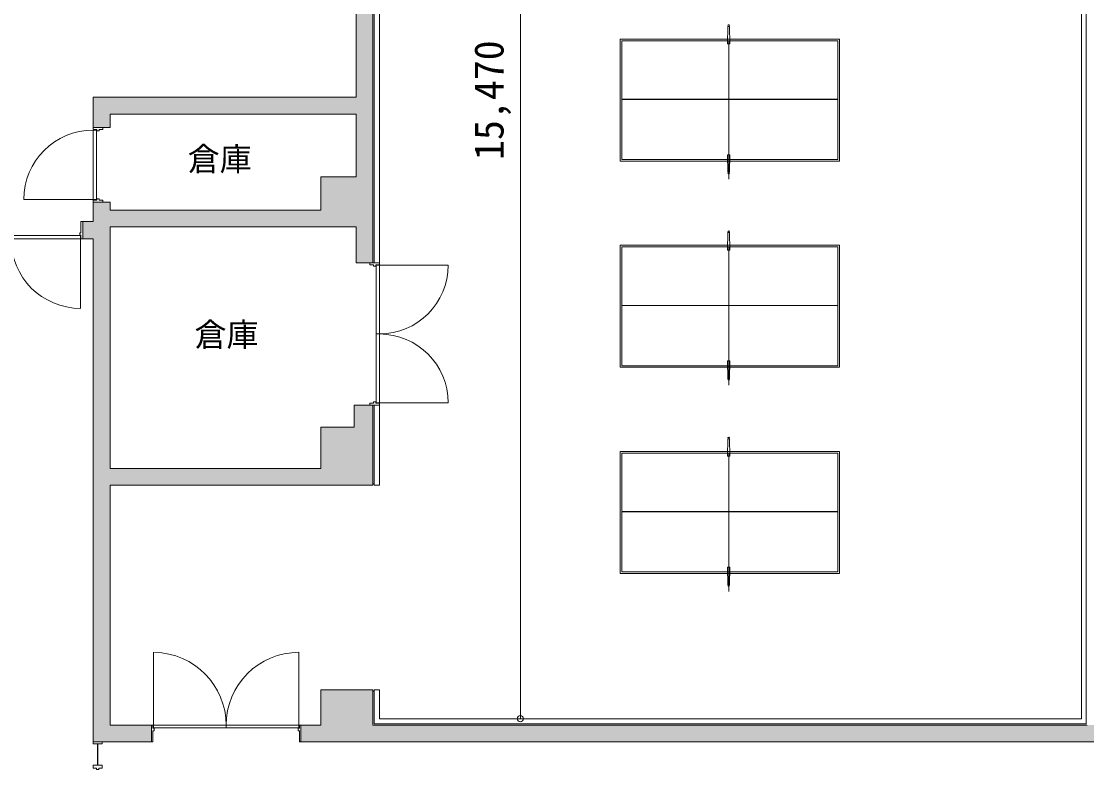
# Model space of a CAD drawing. Units: millimetres at full size, sheet at 1:200; details may follow other scales. Extents: x -41541 to 42058, y -39868 to 8614.
# Drawn here: x -2726 to 10588, y -8194 to 1113 of the extents above; entities that cross this region are included whole.
import ezdxf
from ezdxf.enums import TextEntityAlignment as Align

# ---------------------------------------------------------------- set-up
doc = ezdxf.new("R2010")
doc.units = ezdxf.units.MM
doc.header["$LTSCALE"] = 200
doc.header["$PDMODE"] = 32
doc.header["$PDSIZE"] = 80
for name, color, linetype, lineweight in [('0-1_躯体', 7, 'Continuous', 9), ('0-2_建具', 7, 'Continuous', 9), ('0-6_寸法', 4, 'Continuous', 5), ('0-8_備品', 7, 'Continuous', 9)]:
    doc.layers.add(name, color=color, linetype=linetype, lineweight=lineweight)
doc.layers.add('0-4_室名', color=7, linetype='Continuous')
doc.styles.add('ＭＳ ゴシック', font='')
doc.styles.add('ＭＳ Ｐゴシック', font='')
doc.styles.get('ＭＳ ゴシック').set_extended_font_data('MS Gothic')
doc.styles.get('ＭＳ Ｐゴシック').set_extended_font_data('MS PGothic')

msp = doc.modelspace()

# ---------------------------------------------------------------- linework, layer by layer
at = {"layer": '0-1_躯体'}
for p, q in [((1668.9, -1906.2), (1668.9, 7933.8)), ((1683.9, -1906.2), (1683.9, 7933.8)), ((1748.9, -1906.2), (1748.9, 7933.8)), ((10524.4, -7606.2), (10524.4, 7933.8)), ((10580.4, -7671.2), (10580.4, 7933.8)), ((1458.9, 163.8), (1458.9, 1583.8)), ((-1826.1, 163.8), (1458.9, 163.8)), ((-1826.1, -216.2), (-1826.1, 163.8)), ((-1616.1, -46.2), (1458.9, -46.2)), ((-1616.1, -216.2), (-1616.1, -46.2)), ((1458.9, -831.2), (1458.9, -46.2)), ((-1826.1, -216.2), (-1616.1, -216.2)), ((1018.9, -831.2), (1018.9, -1246.2)), ((1458.9, -831.2), (1018.9, -831.2)), ((-1826.1, -1146.2), (-1616.1, -1146.2)), ((-1826.1, -1391.2), (-1826.1, -1146.2)), ((-1955.7, -1391.2), (-1955.7, -1606.2)), ((-1826.1, -1391.2), (-1955.7, -1391.2)), ((-1616.1, -4476.2), (-1616.1, -1456.2)), ((-1616.1, -1456.2), (1458.9, -1456.2)), ((1458.9, -1906.2), (1458.9, -1456.2)), ((-1955.7, -1606.2), (-1826.1, -1606.2)), ((-1826.1, -7896.2), (-1826.1, -1606.2)), ((1748.9, -1906.2), (1458.9, -1906.2)), ((1433.9, -3686.2), (1748.9, -3686.2)), ((1433.9, -3686.2), (1433.9, -3961.2)), ((1668.9, -3686.2), (1668.9, -4686.2)), ((1683.9, -4686.2), (1683.9, -3686.2)), ((1748.9, -3686.2), (1748.9, -4686.2)), ((1433.9, -3961.2), (1018.9, -3961.2)), ((1018.9, -3961.2), (1018.9, -4476.2)), ((1018.9, -4476.2), (-1616.1, -4476.2)), ((1668.9, -4686.2), (-1616.1, -4686.2)), ((-1616.1, -7686.2), (-1616.1, -4686.2)), ((1668.9, -4671.2), (1683.9, -4671.2)), ((1683.9, -4686.2), (1748.9, -4686.2)), ((1018.9, -7246.2), (1018.9, -7686.2)), ((1668.9, -7246.2), (1018.9, -7246.2)), ((1668.9, -7246.2), (1668.9, -7686.2)), ((1668.9, -7261.2), (1683.9, -7261.2)), ((1683.9, -7246.2), (1748.9, -7246.2)), ((1683.9, -7246.2), (1683.9, -7671.2)), ((1748.9, -7246.2), (1748.9, -7606.2)), ((-1101.1, -7686.2), (-1616.1, -7686.2)), ((-1101.1, -7686.2), (-1101.1, -7896.2)), ((1018.9, -7686.2), (768.9, -7686.2)), ((10595.4, -7686.2), (1668.9, -7686.2)), ((10580.4, -7671.2), (1683.9, -7671.2)), ((10524.4, -7606.2), (1748.9, -7606.2)), ((-1716.1, -7896.2), (-1826.1, -7896.2)), ((-1826.1, -7896.2), (-1101.1, -7896.2)), ((1604, -7896.2), (1053.9, -7896.2))]:
    msp.add_line(p, q, dxfattribs=at)
for points in [[(1018.9, -1246.2), (-1616.1, -1246.2), (-1616.1, -1146.2)], [(768.9, -7686.2), (768.9, -7896.2), (17563.9, -7896.2)]]:
    msp.add_lwpolyline(points, dxfattribs=at)
at = {"layer": '0-1_躯体', "color": 9}
for points in [[(1458.9, 7933.8), (1458.9, -1906.2), (1668.9, 7933.8), (1668.9, -1906.2)], [(-1826.1, 163.8), (-1826.1, -216.2), (-1616.1, 163.8), (-1616.1, -216.2)], [(-1826.1, 163.8), (-1826.1, -46.2), (1458.9, 163.8), (1458.9, -46.2)], [(1018.9, -831.2), (1018.9, -1456.2), (1458.9, -831.2), (1458.9, -1456.2)], [(-1826.1, -1146.2), (-1826.1, -7686.2), (-1616.1, -1146.2), (-1616.1, -7686.2)], [(-1616.1, -1246.2), (-1616.1, -1456.2), (1433.9, -1246.2), (1433.9, -1456.2)], [(-1955.7, -1391.2), (-1955.7, -1606.2), (-1826.1, -1391.2), (-1826.1, -1606.2)], [(1433.9, -3686.2), (1433.9, -3961.2), (1668.9, -3686.2), (1668.9, -3961.2)], [(1018.9, -3961.2), (1018.9, -4476.2), (1668.9, -3961.2), (1668.9, -4476.2)], [(-1616.1, -4476.2), (-1616.1, -4686.2), (1668.9, -4476.2), (1668.9, -4686.2)], [(1018.9, -7246.2), (1018.9, -7686.2), (1668.9, -7246.2), (1668.9, -7686.2)], [(-1826.1, -7896.2), (-1101.1, -7896.2), (-1826.1, -7686.2), (-1101.1, -7686.2)], [(768.9, -7686.2), (768.9, -7896.2), (17563.9, -7686.2), (17563.9, -7896.2)]]:
    msp.add_solid(points, dxfattribs=at)
at = {"layer": '0-2_建具'}
for p, q in [((-1826.1, -216.2), (-1706.1, -216.2)), ((-1786.1, -246.2), (-1786.1, -1116.2)), ((-1826.1, -1116.2), (-1786.1, -1116.2)), ((-1826.1, -1146.2), (-1706.1, -1146.2)), ((-1955.7, -1391.2), (-1955.7, -1606.2)), ((-1985.7, -1566.2), (-2855.7, -1566.2)), ((-1995.7, -1566.2), (-1980.7, -1566.2)), ((-1985.7, -1566.2), (-1985.7, -1606.2)), ((-2855.7, -1606.2), (-1985.7, -1606.2)), ((-1980.7, -1606.2), (-1955.7, -1606.2)), ((1708.9, -1936.2), (1708.9, -1946.2)), ((1748.9, -1936.2), (1708.9, -1936.2)), ((1708.9, -3656.2), (1708.9, -1942.5)), ((1748.9, -1936.2), (1748.9, -3656.2)), ((1764.1, -2796.2), (1702.7, -2796.2)), ((1628.9, -3661.2), (1628.9, -3686.2)), ((1748.9, -3686.2), (1628.9, -3686.2)), ((1748.9, -3656.2), (1708.9, -3656.2)), ((1748.9, -3661.2), (1748.9, -3686.2)), ((-1101.1, -7686.2), (-1101.1, -7896.2)), ((-1101.1, -7686.2), (-1081.1, -7686.2)), ((-1081.1, -7726.2), (-1081.1, -7686.2)), ((-1076.1, -7686.2), (743.9, -7686.2)), ((-1076.1, -7721.2), (-1076.1, -7686.2)), ((-166.1, -7721.2), (-166.1, -7686.2)), ((768.9, -7686.2), (748.9, -7686.2)), ((748.9, -7726.2), (748.9, -7686.2)), ((768.9, -7686.2), (768.9, -7896.2)), ((-1081.1, -7726.2), (-1066.1, -7726.2)), ((-1066.1, -7756.2), (-1066.1, -7726.2)), ((748.9, -7726.2), (733.9, -7726.2)), ((733.9, -7756.2), (733.9, -7726.2)), ((-1826.1, -7896.2), (-1826.1, -7921.2)), ((-1716.1, -7921.2), (-1826.1, -7921.2)), ((-1772.1, -7921.2), (-1772.1, -8186.2)), ((-1770.1, -7921.2), (-1770.1, -8186.2)), ((-1716.1, -7896.2), (-1716.1, -7921.2)), ((-1101.1, -7896.2), (-1081.1, -7896.2)), ((768.9, -7896.2), (748.9, -7896.2))]:
    msp.add_line(p, q, dxfattribs=at)
at = {"layer": '0-2_建具', "color": 4, "lineweight": 5}
for p, q in [((-1826.1, -1116.2), (-2696.1, -1116.2)), ((-1985.7, -1606.2), (-1985.7, -2476.2)), ((1748.9, -1936.2), (2608.9, -1936.2)), ((1748.9, -3656.2), (2608.9, -3656.2)), ((-1076.1, -7686.2), (-1076.1, -6776.2)), ((743.9, -7686.2), (743.9, -6776.2))]:
    msp.add_line(p, q, dxfattribs=at)
at = {"layer": '0-2_建具'}
for points in [[(-1826.1, -216.2), (-1826.1, -241.2), (-1781.1, -241.2), (-1781.1, -256.2), (-1751.1, -256.2), (-1751.1, -241.2), (-1706.1, -241.2), (-1706.1, -216.2)], [(-1826.1, -1116.2), (-1826.1, -246.2), (-1786.1, -246.2)], [(-1826.1, -1146.2), (-1826.1, -1121.2), (-1781.1, -1121.2), (-1781.1, -1106.2), (-1751.1, -1106.2), (-1751.1, -1121.2), (-1706.1, -1121.2), (-1706.1, -1146.2)], [(-1955.7, -1391.2), (-1980.7, -1391.2), (-1980.7, -1531.2), (-1995.7, -1531.2), (-1995.7, -1561.2), (-1980.7, -1561.2), (-1980.7, -1606.2)], [(1748.9, -3661.2), (1703.9, -3661.2), (1703.9, -3646.2), (1673.9, -3646.2), (1673.9, -3661.2), (1628.9, -3661.2)], [(-1076.1, -7721.2), (743.9, -7721.2), (743.9, -7686.2)], [(-1081.1, -7896.2), (-1081.1, -7756.2), (-1066.1, -7756.2)], [(748.9, -7896.2), (748.9, -7756.2), (733.9, -7756.2)]]:
    msp.add_lwpolyline(points, dxfattribs=at)
for points in [[(1748.9, -1906.2), (1748.9, -1931.2), (1703.9, -1931.2), (1703.9, -1946.2), (1673.9, -1946.2), (1673.9, -1931.2), (1628.9, -1931.2), (1628.9, -1906.2)], [(-1716.1, -8186.2), (-1716.1, -8226.2), (-1756.1, -8226.2), (-1756.1, -8241.2), (-1786.1, -8241.2), (-1786.1, -8226.2), (-1826.1, -8226.2), (-1826.1, -8186.2)]]:
    msp.add_lwpolyline(points, close=True, dxfattribs=at)
at = {"layer": '0-2_建具', "color": 4, "lineweight": 5}
for centre, radius, start, end in [((-1826.1, -1116.2), 870, 90, 180), ((-1985.7, -1606.2), 870, 180, 270), ((1748.9, -1936.2), 860, 270.05786, 0), ((1748.9, -3656.2), 860, 0, 90), ((-1076.1, -7686.2), 910, 0, 89.1345), ((743.9, -7686.2), 910, 90, 180)]:
    msp.add_arc(centre, radius, start, end, dxfattribs=at)
at = {"layer": '0-6_寸法'}
for p, q in [((3510.7, 7863.8), (3510.7, -7606.2)), ((3510.7, -7606.2), (3383.8, -7606.2)), ((3511.2, -7896.2), (3510.7, -7896.2))]:
    msp.add_line(p, q, dxfattribs=at)
msp.add_point((3510.7, -7606.2), dxfattribs=at)
at = {"layer": '0-8_備品'}
for p, q in [((6123.9, 1050.3), (6103.9, 1050.3)), ((6123.9, 1050.3), (6128.9, 830.3)), ((4778.9, 139.3), (4778.9, 870.3)), ((6113.9, 870.3), (6113.9, -859.9)), ((7478.9, 139.3), (4778.9, 139.3)), ((7478.9, 136.3), (4778.9, 136.3)), ((4778.9, -614.7), (4778.9, 136.3)), ((7478.9, -614.7), (7478.9, 136.3)), ((7478.9, -614.7), (4778.9, -614.7)), ((6128.9, -554.7), (6098.9, -554.7)), ((6098.9, -554.7), (6103.9, -774.7)), ((6123.9, -774.7), (6128.9, -554.7)), ((6123.9, -774.7), (6103.9, -774.7)), ((6123.9, -1527.7), (6103.9, -1527.7)), ((6123.9, -1527.7), (6128.9, -1747.7)), ((4778.9, -2438.7), (4778.9, -1707.7)), ((6113.9, -1707.7), (6113.9, -3437.9)), ((7478.9, -2438.7), (4778.9, -2438.7)), ((7478.9, -2441.7), (4778.9, -2441.7)), ((4778.9, -3192.7), (4778.9, -2441.7)), ((7478.9, -3192.7), (7478.9, -2441.7)), ((7478.9, -3192.7), (4778.9, -3192.7)), ((6128.9, -3132.7), (6098.9, -3132.7)), ((6098.9, -3132.7), (6103.9, -3352.7)), ((6123.9, -3352.7), (6128.9, -3132.7)), ((6123.9, -3352.7), (6103.9, -3352.7)), ((6123.9, -4105.7), (6103.9, -4105.7)), ((6123.9, -4105.7), (6128.9, -4325.7)), ((4778.9, -5016.7), (4778.9, -4285.7)), ((6113.9, -4285.7), (6113.9, -6015.9)), ((7478.9, -5016.7), (4778.9, -5016.7)), ((7478.9, -5019.7), (4778.9, -5019.7)), ((4778.9, -5770.7), (4778.9, -5019.7)), ((7478.9, -5770.7), (7478.9, -5019.7)), ((6128.9, -5710.7), (6098.9, -5710.7)), ((6098.9, -5710.7), (6103.9, -5930.7)), ((6123.9, -5930.7), (6128.9, -5710.7)), ((7478.9, -5770.7), (4778.9, -5770.7)), ((6123.9, -5930.7), (6103.9, -5930.7))]:
    msp.add_line(p, q, dxfattribs=at)
at = {"layer": '0-8_備品', "color": 2, "lineweight": 5}
for p, q in [((4758.9, -634.7), (4758.9, 890.3)), ((7498.9, 890.3), (4758.9, 890.3)), ((4758.9, -634.7), (4758.9, 890.3)), ((7498.9, 890.3), (4758.9, 890.3)), ((7498.9, -634.7), (7498.9, 890.3)), ((7498.9, -634.7), (7498.9, 890.3)), ((7498.9, -634.7), (4758.9, -634.7)), ((7498.9, -634.7), (4758.9, -634.7)), ((4758.9, -3212.7), (4758.9, -1687.7)), ((7498.9, -1687.7), (4758.9, -1687.7)), ((4758.9, -3212.7), (4758.9, -1687.7)), ((7498.9, -1687.7), (4758.9, -1687.7)), ((7498.9, -3212.7), (7498.9, -1687.7)), ((7498.9, -3212.7), (7498.9, -1687.7)), ((7498.9, -3212.7), (4758.9, -3212.7)), ((7498.9, -3212.7), (4758.9, -3212.7)), ((4758.9, -5790.7), (4758.9, -4265.7)), ((7498.9, -4265.7), (4758.9, -4265.7)), ((4758.9, -5790.7), (4758.9, -4265.7)), ((7498.9, -4265.7), (4758.9, -4265.7)), ((7498.9, -5790.7), (7498.9, -4265.7)), ((7498.9, -5790.7), (7498.9, -4265.7)), ((7498.9, -5790.7), (4758.9, -5790.7)), ((7498.9, -5790.7), (4758.9, -5790.7))]:
    msp.add_line(p, q, dxfattribs=at)
at = {"layer": '0-8_備品'}
for points in [[(6128.9, 830.3), (6098.9, 830.3), (6103.9, 1050.3)], [(7478.9, 139.3), (7478.9, 870.3), (4778.9, 870.3)], [(6128.9, -1747.7), (6098.9, -1747.7), (6103.9, -1527.7)], [(7478.9, -2438.7), (7478.9, -1707.7), (4778.9, -1707.7)], [(6128.9, -4325.7), (6098.9, -4325.7), (6103.9, -4105.7)], [(7478.9, -5016.7), (7478.9, -4285.7), (4778.9, -4285.7)]]:
    msp.add_lwpolyline(points, dxfattribs=at)
for centre in [(6113.9, 1060.3), (6113.9, -784.7), (6113.9, -1517.7), (6113.9, -3362.7), (6113.9, -4095.7), (6113.9, -5940.7)]:
    msp.add_circle(centre, 10, dxfattribs=at)

# ---------------------------------------------------------------- texts
at = {"layer": '0-4_室名', "style": 'ＭＳ Ｐゴシック'}
for p in [(-646.5, -842.8), (-561.3, -3039)]:
    msp.add_text('倉庫', height=293.3, dxfattribs=at).set_placement(p, align=Align.BOTTOM_LEFT)
at = {"layer": '0-6_寸法', "style": 'ＭＳ ゴシック'}
msp.add_text('15,470', height=366.6, rotation=90, dxfattribs=at).set_placement((3410.7, -621.2), align=Align.BOTTOM_LEFT)

doc.saveas('drawing.dxf')
